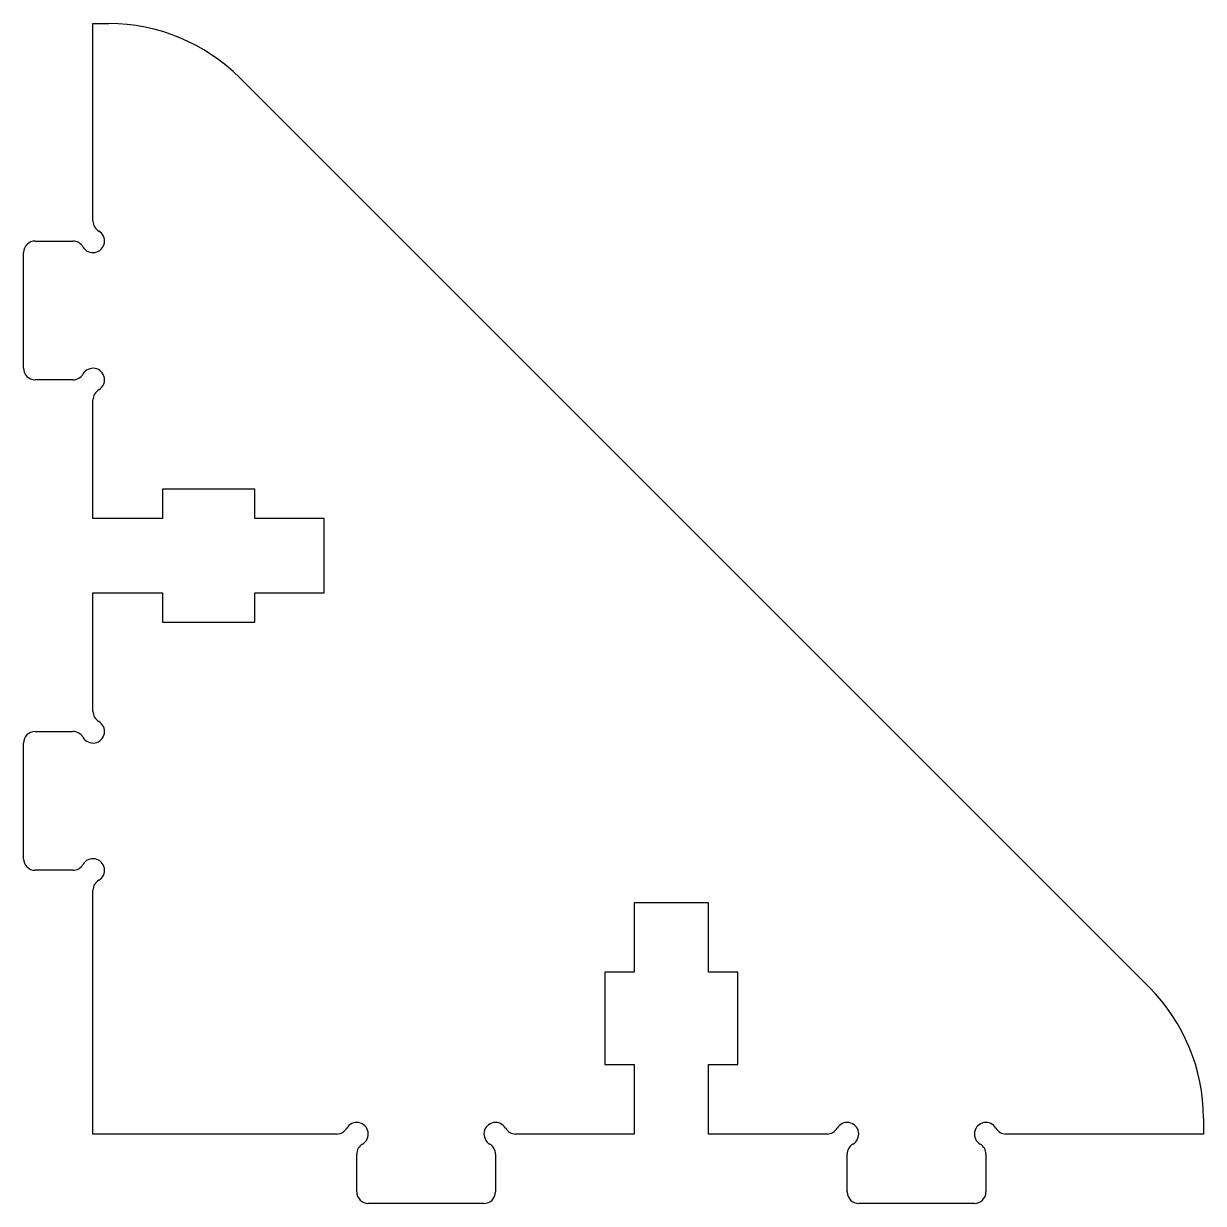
# Model space of a CAD drawing. Header units: inches. Extents: x 0 to 51, y 0 to 51.
import ezdxf

# ---------------------------------------------------------------- set-up
doc = ezdxf.new("R2010")
doc.units = ezdxf.units.IN
doc.header["$MEASUREMENT"] = 0
doc.layers.add('WHITE', color=7, linetype='Continuous')

# ---------------------------------------------------------------- blocks, each defined once
blk = doc.blocks.new('A$C7764')
at = {"layer": 'WHITE', "linetype": 'Continuous'}
for p, q in [((3.000052, 42.466076), (3.000052, 51.000052)), ((3.000052, 51.000052), (3.686344, 51.000052)), ((9.343197, 48.656908), (48.656907, 9.343197)), ((0.5, 41.600048), (2.134029, 41.600048)), ((0, 36.100051), (0, 41.100048)), ((2.134027, 35.600054), (0.5, 35.600051)), ((3.000052, 29.600058), (3.000055, 34.73403)), ((10.000052, 30.875053), (6.000024, 30.875053)), ((6.000024, 30.875053), (6.000024, 29.600058)), ((10.000052, 29.600058), (10.000052, 30.875053)), ((6.000024, 29.600058), (3.000052, 29.600058)), ((13.000052, 29.600058), (10.000052, 29.600058)), ((13.000052, 26.400047), (13.000052, 29.600058)), ((3.000052, 21.266077), (3.000052, 26.400047)), ((3.000052, 26.400047), (6.000024, 26.400047)), ((6.000024, 26.400047), (6.000024, 25.125053)), ((10.000052, 25.125053), (10.000052, 26.400047)), ((10.000052, 26.400047), (13.000052, 26.400047)), ((6.000024, 25.125053), (10.000052, 25.125053)), ((0.5, 20.400049), (2.134029, 20.400049)), ((0, 14.900051), (0, 19.900049)), ((2.134027, 14.400054), (0.5, 14.400051)), ((3.000052, 3.000052), (3.000055, 13.534031)), ((29.600058, 13.000052), (26.400047, 13.000052)), ((26.400047, 13.000052), (26.400047, 10.000052)), ((29.600058, 10.000052), (29.600058, 13.000052)), ((26.400047, 10.000052), (25.125053, 10.000052)), ((25.125053, 10.000052), (25.125053, 6.000024)), ((30.875053, 10.000052), (29.600058, 10.000052)), ((30.875053, 6.000024), (30.875053, 10.000052)), ((25.125053, 6.000024), (26.400047, 6.000024)), ((26.400047, 6.000024), (26.400047, 3.000052)), ((29.600058, 3.000052), (29.600058, 6.000024)), ((29.600058, 6.000024), (30.875053, 6.000024)), ((51.000053, 3.686344), (51.000053, 3.000052)), ((13.53403, 3.000052), (3.000052, 3.000052)), ((26.400047, 3.000052), (21.266076, 3.000055)), ((34.73403, 3.000052), (29.600058, 3.000052)), ((51.000053, 3.000052), (42.466077, 3.000055)), ((14.400058, 0.5), (14.400058, 2.134028)), ((20.400053, 2.134027), (20.400056, 0.5)), ((35.600059, 0.5), (35.600059, 2.134028)), ((41.600053, 2.134027), (41.600056, 0.5)), ((19.900056, 0), (14.900058, 0)), ((41.100056, 0), (36.100059, 0))]:
    blk.add_line(p, q, dxfattribs=at)
for centre, radius, start, end in [((3.686344, 43.000052), 8, 45.000013, 90.000002), ((3.500052, 42.466076), 0.5, 180, 240), ((3.000052, 41.600051), 0.5, 210.000198, 60), ((0.5, 41.100048), 0.5, 90, 180), ((2.134029, 41.100048), 0.5, 30.000198, 90), ((0.5, 36.100051), 0.5, 180, 270), ((2.134027, 36.100054), 0.5, 270, 330), ((3.000052, 35.600054), 0.5, 300.000198, 150), ((3.500055, 34.73403), 0.5, 120.000198, 180), ((3.500052, 21.266077), 0.5, 180, 240), ((0.5, 19.900049), 0.5, 90, 180), ((2.134029, 19.900049), 0.5, 30.000198, 90), ((3.000052, 20.400052), 0.5, 210.000198, 60), ((0.5, 14.900051), 0.5, 180, 270), ((3.000052, 14.400054), 0.5, 300.000198, 150), ((2.134027, 14.900054), 0.5, 270, 330), ((3.500055, 13.534031), 0.5, 120.000198, 180), ((43.000053, 3.686343), 8, 0, 44.999997), ((13.53403, 3.500052), 0.5, 270, 330), ((14.400055, 3.000052), 0.5, 300.000198, 150), ((20.400053, 3.000052), 0.5, 30.000198, 240), ((21.266076, 3.500055), 0.5, 210.000198, 270), ((34.73403, 3.500052), 0.5, 270, 330), ((35.600056, 3.000052), 0.5, 300.000198, 150), ((41.600053, 3.000052), 0.5, 30.000198, 240), ((42.466077, 3.500055), 0.5, 210.000198, 270), ((14.900058, 2.134028), 0.5, 120.000198, 180), ((19.900053, 2.134027), 0.5, 0, 60), ((36.100059, 2.134028), 0.5, 120.000198, 180), ((41.100053, 2.134027), 0.5, 0, 60), ((14.900058, 0.5), 0.5, 180, 270), ((19.900056, 0.5), 0.5, 270, 0), ((36.100059, 0.5), 0.5, 180, 270), ((41.100056, 0.5), 0.5, 270, 0)]:
    blk.add_arc(centre, radius, start, end, dxfattribs=at)

msp = doc.modelspace()

# ---------------------------------------------------------------- block references
at = {"linetype": 'ByBlock'}
msp.add_blockref('A$C7764', (0, 0), dxfattribs=at)

doc.saveas('drawing.dxf')
